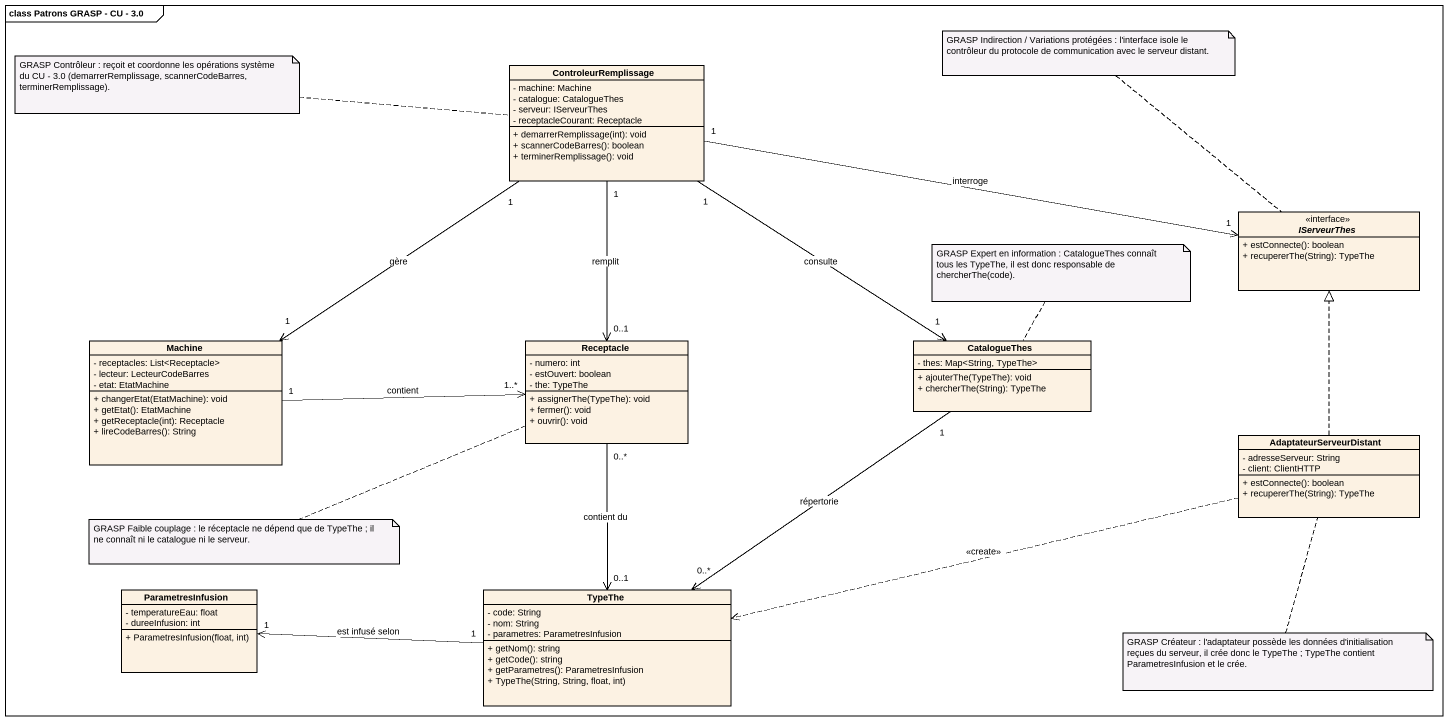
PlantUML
@startuml
mainframe class Patrons GRASP - CU - 3.0
hide circle
hide empty members
skinparam classAttributeIconSize 0
class ControleurRemplissage {
  - machine: Machine
  - catalogue: CatalogueThes
  - serveur: IServeurThes
  - receptacleCourant: Receptacle
  + demarrerRemplissage(int): void
  + scannerCodeBarres(): boolean
  + terminerRemplissage(): void
}
interface IServeurThes {
  + estConnecte(): boolean
  + recupererThe(String): TypeThe
}
class Machine {
  - receptacles: List<Receptacle>
  - lecteur: LecteurCodeBarres
  - etat: EtatMachine
  + changerEtat(EtatMachine): void
  + getEtat(): EtatMachine
  + getReceptacle(int): Receptacle
  + lireCodeBarres(): String
}
class Receptacle {
  - numero: int
  - estOuvert: boolean
  - the: TypeThe
  + assignerThe(TypeThe): void
  + fermer(): void
  + ouvrir(): void
}
class CatalogueThes {
  - thes: Map<String, TypeThe>
  + ajouterThe(TypeThe): void
  + chercherThe(String): TypeThe
}
class AdaptateurServeurDistant {
  - adresseServeur: String
  - client: ClientHTTP
  + estConnecte(): boolean
  + recupererThe(String): TypeThe
}
class ParametresInfusion {
  - temperatureEau: float
  - dureeInfusion: int
  + ParametresInfusion(float, int)
}
class TypeThe {
  - code: String
  - nom: String
  - parametres: ParametresInfusion
  + getNom(): string
  + getCode(): string
  + getParametres(): ParametresInfusion
  + TypeThe(String, String, float, int)
}
ControleurRemplissage "1" -right-> "1" IServeurThes : interroge
ControleurRemplissage "1" --> "1" Machine : gère
ControleurRemplissage "1" --> "0..1" Receptacle : remplit
ControleurRemplissage "1" --> "1" CatalogueThes : consulte
Machine "1" -right-> "1..*" Receptacle : contient
Receptacle "0..*" --> "0..1" TypeThe : contient du
CatalogueThes "1" --> "0..*" TypeThe : répertorie
AdaptateurServeurDistant .up.|> IServeurThes
AdaptateurServeurDistant .left.> TypeThe : <<create>>
TypeThe "1" -left-> "1" ParametresInfusion : est infusé selon
note top of IServeurThes : GRASP Indirection / Variations protégées : l'interface isole le contrôleur du protocole de communication avec le serveur distant.
note left of ControleurRemplissage : GRASP Contrôleur : reçoit et coordonne les opérations système du CU - 3.0 (demarrerRemplissage, scannerCodeBarres, terminerRemplissage).
note top of CatalogueThes : GRASP Expert en information : CatalogueThes connaît tous les TypeThe, il est donc responsable de chercherThe(code).
note left of Receptacle : GRASP Faible couplage : le réceptacle ne dépend que de TypeThe ; il ne connaît ni le catalogue ni le serveur.
note bottom of AdaptateurServeurDistant : GRASP Créateur : l'adaptateur possède les données d'initialisation reçues du serveur, il crée donc le TypeThe ; TypeThe contient ParametresInfusion et le crée.
@enduml
